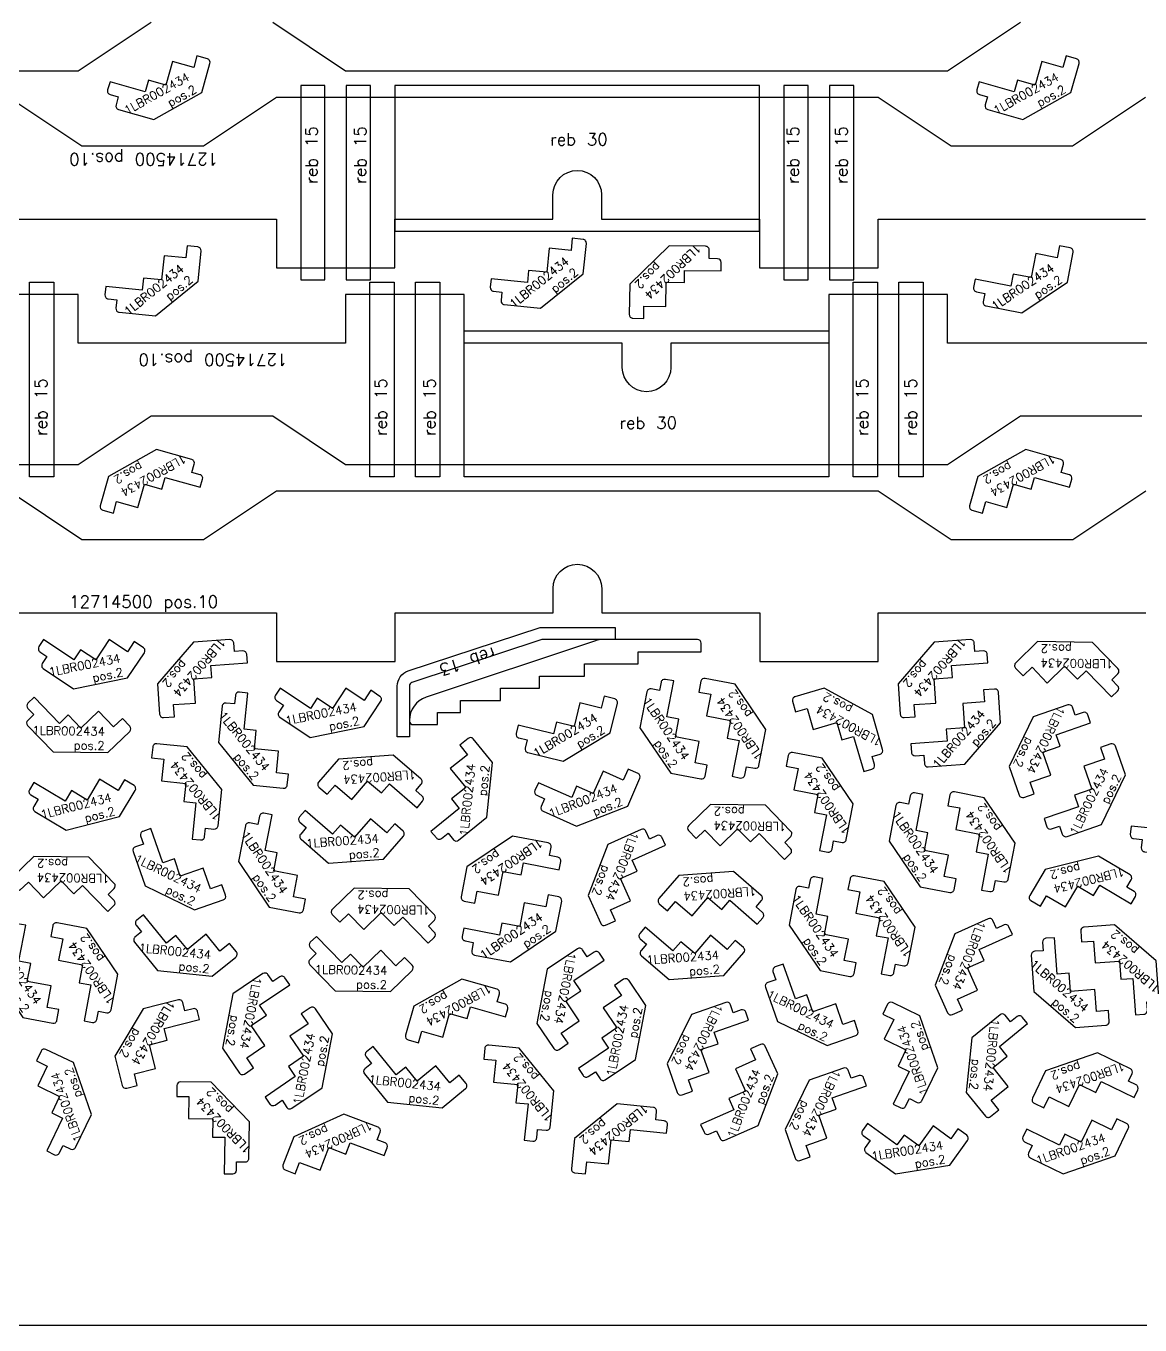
# Model space of a CAD drawing. Header units: millimetres. Extents: x 0 to 2400, y -105 to 2000.
# Drawn here: x 922 to 1838, y 0 to 1069 of the extents above; entities that cross this region are included whole.
import ezdxf

# ---------------------------------------------------------------- set-up
doc = ezdxf.new("R2010")
doc.units = ezdxf.units.MM
for name, color, linetype in [('12714500', 7, 'Continuous'), ('13290413', 7, 'Continuous'), ('1LBR002434', 7, 'Continuous'), ('Rebaixo', 6, 'Continuous'), ('sheet', 24, 'Continuous'), ('Texto', 7, 'Continuous')]:
    doc.layers.add(name, color=color, linetype=linetype)
doc.styles.get("Standard").update_dxf_attribs({"font": 'txt.shx'})

msp = doc.modelspace()

# ---------------------------------------------------------------- linework, layer by layer
at = {"layer": '12714500', "color": 7}
for points in [[(470, 1032), (965, 1032), (1025, 1072)], [(1125, 1072), (1185, 1032), (1680, 1032), (1740, 1072)], [(1843.1, 686), (1783.1, 646), (1683.1, 646), (1623.1, 686), (1128.1, 686), (1068.1, 646), (968.1, 646), (908.1, 686)]]:
    msp.add_lwpolyline(points, dxfattribs=at)
at = {"layer": '12714500', "color": 3}
for points in [[(1843, 1010), (1783, 970), (1683, 970), (1623, 1010), (1128, 1010), (1068, 970), (968, 970), (908, 1010)], [(470, 708), (965, 708), (1025, 748), (1125, 748), (1185, 708), (1680, 708), (1740, 748), (1840, 748)]]:
    msp.add_lwpolyline(points, dxfattribs=at)
for points in [[(908, 910), (1128, 910), (1128, 870), (1225.5, 870), (1225.5, 910), (1355.5, 910), (1355.5, 930, -0.999998), (1395.5, 930), (1395.5, 910), (1525.5, 910), (1525.5, 870), (1623, 870), (1623, 910), (1843, 910)], [(1900, 808), (1680, 808), (1680, 848), (1582.5, 848), (1582.5, 808), (1452.5, 808), (1452.5, 788, -0.999998), (1412.5, 788), (1412.5, 808), (1282.5, 808), (1282.5, 848), (1185, 848), (1185, 808), (965, 808), (965, 848), (867.5, 848)]]:
    msp.add_lwpolyline(points, format="xyb", dxfattribs=at)
at = {"layer": '12714500', "color": 7}
msp.add_lwpolyline([(908.1, 586), (1128.1, 586), (1128.1, 546), (1225.6, 546), (1225.6, 586), (1355.6, 586), (1355.6, 606, -0.999998), (1395.6, 606), (1395.6, 586), (1525.6, 586), (1525.6, 546), (1623.1, 546), (1623.1, 586), (1843.1, 586)], format="xyb", dxfattribs=at)
at = {"layer": '13290413', "color": 1}
msp.add_lwpolyline([(1237.5, 497, 0.414214), (1240.5, 494), (1260.5, 494), (1260.5, 504), (1279.5, 504), (1279.5, 514), (1312.5, 514), (1312.5, 524), (1344.5, 524), (1344.5, 534), (1381.5, 534), (1381.5, 544), (1425.5, 544), (1425.5, 554), (1477.5, 554), (1477.5, 561, 0.414214), (1474.5, 564), (1346.5, 564), (1239.5, 528.7, 0.323584), (1237.5, 525.8)], format="xyb", close=True, dxfattribs=at)
at = {"layer": '1LBR002434', "color": 5}
for points in [[(1060, 1034.7), (1042.6, 1039.6), (1037.2, 1020.3), (1022.7, 1024.4), (1020, 1014.8), (991.2, 1023), (989.2, 1016.3, 0.414214), (991.3, 1012.5), (998, 1010.6), (996.1, 1003.9, 0.414214), (998.2, 1000.2), (1027.1, 992), (1066.6, 1014.1), (1073.4, 1038.1, 0.414214), (1071.3, 1041.8), (1062.7, 1044.3)], [(1775, 1034.7), (1757.6, 1039.6), (1752.2, 1020.3), (1737.7, 1024.4), (1735, 1014.8), (1706.2, 1023), (1704.2, 1016.3, 0.414214), (1706.3, 1012.5), (1713, 1010.6), (1711.1, 1003.9, 0.414214), (1713.2, 1000.2), (1742.1, 992), (1781.6, 1014.1), (1788.4, 1038.1, 0.414214), (1786.3, 1041.8), (1777.7, 1044.3)], [(1053.5, 878), (1035.6, 879.9), (1033.5, 860), (1018.6, 861.5), (1017.6, 851.6), (987.7, 854.6), (987, 847.7, 0.414214), (989.7, 844.4), (996.7, 843.7), (996, 836.7, 0.414214), (998.6, 833.4), (1028.5, 830.3), (1063.6, 858.9), (1066.1, 883.8, 0.414214), (1063.4, 887.1), (1054.5, 888)], [(1370.4, 884.3), (1352.5, 886.1), (1350.4, 866.2), (1335.5, 867.7), (1334.5, 857.8), (1304.6, 860.8), (1303.9, 853.9, 0.414214), (1306.6, 850.6), (1313.6, 849.9), (1312.9, 842.9, 0.414214), (1315.5, 839.6), (1345.4, 836.6), (1380.5, 865.1), (1383, 890, 0.414214), (1380.3, 893.3), (1371.4, 894.2)], [(1430.4, 838.3), (1448.4, 838), (1448.7, 858), (1463.7, 857.8), (1463.8, 867.8), (1493.8, 867.4), (1493.9, 874.4, 0.414214), (1491, 877.4), (1484, 877.5), (1484.1, 884.5, 0.414214), (1481.1, 887.6), (1451.1, 888), (1418.7, 856.5), (1418.3, 831.5, 0.414214), (1421.3, 828.4), (1430.3, 828.3)], [(1770.4, 878.2), (1752.7, 881.6), (1748.9, 861.9), (1734.2, 864.7), (1732.3, 854.9), (1702.8, 860.6), (1701.5, 853.7, 0.414214), (1703.9, 850.2), (1710.8, 848.9), (1709.5, 842, 0.414214), (1711.9, 838.5), (1741.3, 832.8), (1778.8, 858.2), (1783.5, 882.8, 0.414214), (1781.1, 886.3), (1772.2, 888)], [(996.6, 677.6), (1014, 672.7), (1019.4, 692), (1033.8, 687.9), (1036.6, 697.5), (1065.4, 689.3), (1067.3, 696, 0.414214), (1065.3, 699.7), (1058.5, 701.6), (1060.5, 708.4, 0.414214), (1058.4, 712.1), (1029.5, 720.3), (990, 698.2), (983.2, 674.2, 0.414214), (985.2, 670.5), (993.9, 668)], [(1711.6, 677.6), (1729, 672.7), (1734.4, 692), (1748.8, 687.9), (1751.6, 697.5), (1780.4, 689.3), (1782.3, 696, 0.414214), (1780.3, 699.7), (1773.5, 701.6), (1775.5, 708.4, 0.414214), (1773.4, 712.1), (1744.5, 720.3), (1705, 698.2), (1698.2, 674.2, 0.414214), (1700.2, 670.5), (1708.9, 668)], [(1005.6, 554), (990.6, 564), (979.5, 547.4), (967, 555.7), (961.5, 547.4), (936.5, 564), (932.7, 558.2, 0.414214), (933.5, 554), (939.3, 550.1), (935.4, 544.3, 0.414214), (936.3, 540.1), (961.2, 523.5), (1005.6, 532.4), (1019.5, 553.2, 0.414214), (1018.6, 557.3), (1011.1, 562.3)], [(1043.5, 510.5), (1061.5, 511.8), (1060, 531.7), (1075, 532.8), (1074.2, 542.8), (1104.2, 545), (1103.6, 551.9, 0.414214), (1100.4, 554.7), (1093.5, 554.2), (1092.9, 561.2, 0.414214), (1089.7, 564), (1059.8, 561.8), (1030.2, 527.5), (1032, 502.6, 0.414214), (1035.2, 499.8), (1044.2, 500.5)], [(1652.7, 510.5), (1670.6, 511.8), (1669.2, 531.7), (1684.1, 532.8), (1683.4, 542.8), (1713.3, 545), (1712.8, 551.9, 0.414214), (1709.6, 554.7), (1702.6, 554.2), (1702.1, 561.2, 0.414214), (1698.9, 564), (1669, 561.8), (1639.4, 527.5), (1641.2, 502.6, 0.414214), (1644.4, 499.8), (1653.4, 500.5)], [(1749.6, 541.2), (1762.1, 528.2), (1776.4, 542.2), (1786.9, 531.4), (1794.1, 538.4), (1815, 516.9), (1820, 521.7, 0.414214), (1820, 526), (1815.2, 531), (1820.2, 535.9, 0.414214), (1820.3, 540.1), (1799.4, 561.6), (1754.1, 562.3), (1736.2, 544.9, 0.414214), (1736.1, 540.6), (1742.4, 534.2)], [(1200.2, 514), (1185.2, 524), (1174.1, 507.4), (1161.6, 515.7), (1156.1, 507.4), (1131.1, 524), (1127.2, 518.2, 0.414214), (1128, 514), (1133.9, 510.1), (1130, 504.3, 0.414214), (1130.8, 500.1), (1155.8, 483.5), (1200.2, 492.4), (1214, 513.2, 0.414214), (1213.2, 517.3), (1205.7, 522.3)], [(1472.5, 462.5), (1475.9, 480.1), (1456.2, 483.9), (1459, 498.6), (1449.2, 500.5), (1454.9, 530), (1448, 531.3, 0.414214), (1444.5, 528.9), (1443.1, 522), (1436.3, 523.4, 0.414214), (1432.8, 521), (1427.1, 491.5), (1452.5, 454.1), (1477.1, 449.4, 0.414214), (1480.6, 451.7), (1482.3, 460.6)], [(1485.3, 519), (1481.9, 501.3), (1501.6, 497.5), (1498.8, 482.8), (1508.6, 480.9), (1502.9, 451.5), (1509.8, 450.1, 0.414214), (1513.3, 452.5), (1514.6, 459.4), (1521.5, 458.1, 0.414214), (1525, 460.5), (1530.7, 489.9), (1505.3, 527.4), (1480.7, 532.1, 0.414214), (1477.2, 529.7), (1475.5, 520.8)], [(1564.7, 507.4), (1569.7, 490.1), (1588.9, 495.8), (1593.1, 481.4), (1602.7, 484.2), (1611.2, 455.4), (1617.9, 457.3, 0.414214), (1619.9, 461.1), (1618, 467.8), (1624.7, 469.8, 0.414214), (1626.7, 473.5), (1618.3, 502.3), (1578.6, 524), (1554.6, 517, 0.414214), (1552.6, 513.3), (1555.1, 504.6)], [(994.1, 492.2), (981.6, 505.1), (967.2, 491.2), (956.8, 502), (949.6, 495), (928.7, 516.5), (923.7, 511.6, 0.414214), (923.6, 507.4), (928.5, 502.4), (923.5, 497.5, 0.414214), (923.4, 493.3), (944.3, 471.7), (989.5, 471.1), (1007.5, 488.5, 0.414214), (1007.5, 492.7), (1001.3, 499.2)], [(1128, 454.3), (1129.8, 472.2), (1109.9, 474.2), (1111.4, 489.2), (1101.5, 490.2), (1104.5, 520), (1097.6, 520.7, 0.414214), (1094.3, 518.1), (1093.6, 511.1), (1086.6, 511.8, 0.414214), (1083.3, 509.1), (1080.3, 479.3), (1108.8, 444.2), (1133.7, 441.7, 0.414214), (1137, 444.3), (1137.9, 453.3)], [(1395.2, 507.7), (1377.7, 512), (1373, 492.6), (1358.4, 496.1), (1356, 486.4), (1326.9, 493.5), (1325.2, 486.7, 0.414214), (1327.4, 483.1), (1334.2, 481.5), (1332.6, 474.7, 0.414214), (1334.8, 471), (1363.9, 463.9), (1402.6, 487.4), (1408.5, 511.7, 0.414214), (1406.3, 515.3), (1397.6, 517.4)], [(1710.6, 512.7), (1692.6, 511.4), (1694.1, 491.4), (1679.1, 490.3), (1679.8, 480.4), (1649.9, 478.2), (1650.4, 471.2, 0.414214), (1653.6, 468.4), (1660.6, 468.9), (1661.1, 462, 0.414214), (1664.3, 459.2), (1694.3, 461.4), (1723.8, 495.6), (1722, 520.5, 0.414214), (1718.8, 523.3), (1709.8, 522.6)], [(1748.1, 446.6), (1765.1, 452.5), (1758.6, 471.4), (1772.7, 476.3), (1769.5, 485.7), (1797.8, 495.6), (1795.5, 502.2, 0.414214), (1791.7, 504), (1785.1, 501.8), (1782.8, 508.4, 0.414214), (1779, 510.2), (1750.6, 500.4), (1730.9, 459.6), (1739.1, 436, 0.414214), (1742.9, 434.2), (1751.4, 437.1)], [(1285.1, 469.2), (1271.1, 457.9), (1283.8, 442.4), (1272.1, 432.9), (1278.5, 425.1), (1255.2, 406.2), (1259.6, 400.8, 0.414214), (1263.8, 400.3), (1269.3, 404.8), (1273.7, 399.3, 0.414214), (1277.9, 398.9), (1301.2, 417.8), (1305.8, 462.9), (1290, 482.3, 0.414214), (1285.8, 482.7), (1278.8, 477)], [(1035.3, 465.6), (1033.5, 447.7), (1053.4, 445.6), (1051.9, 430.7), (1061.8, 429.7), (1058.8, 399.9), (1065.7, 399.1, 0.414214), (1069, 401.8), (1069.7, 408.8), (1076.7, 408.1, 0.414214), (1080, 410.8), (1083.1, 440.6), (1054.5, 475.7), (1029.6, 478.2, 0.414214), (1026.3, 475.6), (1025.4, 466.6)], [(1557.1, 457.9), (1553.7, 440.3), (1573.4, 436.5), (1570.6, 421.8), (1580.4, 419.9), (1574.7, 390.4), (1581.6, 389.1, 0.414214), (1585.1, 391.5), (1586.4, 398.4), (1593.3, 397, 0.414214), (1596.8, 399.4), (1602.5, 428.9), (1577.1, 466.3), (1552.5, 471, 0.414214), (1549, 468.7), (1547.3, 459.8)], [(1809.2, 465.7), (1792.2, 459.8), (1798.7, 440.9), (1784.6, 435.9), (1787.9, 426.5), (1759.5, 416.7), (1761.8, 410, 0.414214), (1765.6, 408.2), (1772.2, 410.5), (1774.5, 403.9, 0.414214), (1778.4, 402), (1806.7, 411.9), (1826.4, 452.6), (1818.2, 476.2, 0.414214), (1814.4, 478.1), (1805.9, 475.1)], [(1176.4, 444.3), (1190, 432.5), (1203.1, 447.6), (1214.4, 437.8), (1221, 445.4), (1243.7, 425.7), (1248.2, 431, 0.414214), (1247.9, 435.3), (1242.6, 439.9), (1247.2, 445.1, 0.414214), (1246.9, 449.4), (1224.2, 469), (1179.1, 465.7), (1162.7, 446.8, 0.414214), (1163, 442.6), (1169.8, 436.7)], [(998, 439.9), (982.6, 449.2), (972.3, 432), (959.4, 439.7), (954.3, 431.1), (928.5, 446.5), (924.9, 440.5, 0.414214), (926, 436.3), (932, 432.8), (928.4, 426.7, 0.414214), (929.4, 422.6), (955.2, 407.3), (999.1, 418.3), (1011.9, 439.8, 0.414214), (1010.9, 443.9), (1003.1, 448.5)], [(1413.3, 448.3), (1396.8, 455.6), (1388.7, 437.3), (1375, 443.3), (1371, 434.1), (1343.5, 446.2), (1340.7, 439.8, 0.414214), (1342.2, 435.9), (1348.6, 433), (1345.8, 426.6, 0.414214), (1347.4, 422.7), (1374.8, 410.6), (1417, 427), (1427.1, 449.9, 0.414214), (1425.5, 453.8), (1417.3, 457.5)], [(1690.3, 425.5), (1686.9, 407.8), (1706.5, 404), (1703.7, 389.3), (1713.5, 387.4), (1707.9, 357.9), (1714.8, 356.6, 0.414214), (1718.3, 359), (1719.6, 365.9), (1726.5, 364.6, 0.414214), (1730, 367), (1735.6, 396.4), (1710.2, 433.9), (1685.7, 438.6, 0.414214), (1682.1, 436.2), (1680.4, 427.3)], [(1896.9, 434), (1879, 435.9), (1876.9, 416), (1862, 417.5), (1861, 407.5), (1831.2, 410.6), (1830.4, 403.6, 0.414214), (1833.1, 400.3), (1840.1, 399.6), (1839.4, 392.7, 0.414214), (1842.1, 389.4), (1871.9, 386.3), (1907, 414.9), (1909.5, 439.8, 0.414214), (1906.8, 443.1), (1897.9, 444)], [(1480.5, 407.3), (1493.1, 394.4), (1507.4, 408.3), (1517.9, 397.5), (1525.1, 404.5), (1546, 383), (1551, 387.9, 0.414214), (1551, 392.1), (1546.2, 397.1), (1551.2, 402, 0.414214), (1551.3, 406.2), (1530.4, 427.8), (1485.1, 428.4), (1467.2, 411, 0.414214), (1467.1, 406.8), (1473.4, 400.3)], [(1677.4, 369), (1680.8, 386.6), (1661.2, 390.4), (1664, 405.1), (1654.2, 407), (1659.8, 436.5), (1652.9, 437.8, 0.414214), (1649.4, 435.4), (1648.1, 428.5), (1641.2, 429.9, 0.414214), (1637.7, 427.5), (1632.1, 398), (1657.5, 360.6), (1682, 355.9, 0.414214), (1685.5, 358.2), (1687.2, 367.1)], [(1142.2, 352.3), (1145.5, 370), (1125.9, 373.7), (1128.7, 388.5), (1118.9, 390.4), (1124.5, 419.8), (1117.7, 421.1, 0.414214), (1114.2, 418.8), (1112.8, 411.9), (1106, 413.2, 0.414214), (1102.5, 410.8), (1096.8, 381.4), (1122.2, 343.9), (1146.8, 339.2, 0.414214), (1150.3, 341.6), (1152, 350.4)], [(1218.9, 404.9), (1205.3, 416.6), (1192.2, 401.5), (1180.8, 411.3), (1174.3, 403.8), (1151.6, 423.4), (1147, 418.1, 0.414214), (1147.3, 413.8), (1152.6, 409.3), (1148, 404, 0.414214), (1148.3, 399.7), (1171, 380.1), (1216.2, 383.4), (1232.5, 402.3, 0.414214), (1232.2, 406.5), (1225.4, 412.4)], [(1073.8, 358.9), (1067.9, 375.9), (1049, 369.3), (1044.1, 383.5), (1034.6, 380.2), (1024.8, 408.5), (1018.2, 406.2, 0.414214), (1016.3, 402.4), (1018.6, 395.8), (1012, 393.5, 0.414214), (1010.2, 389.7), (1020, 361.3), (1060.7, 341.6), (1084.3, 349.8, 0.414214), (1086.2, 353.6), (1083.2, 362.1)], [(1402.9, 341.7), (1419.3, 349.1), (1411.1, 367.4), (1424.8, 373.5), (1420.7, 382.6), (1448.1, 394.9), (1445.2, 401.3, 0.414214), (1441.3, 402.8), (1434.9, 399.9), (1432, 406.3, 0.414214), (1428, 407.8), (1400.7, 395.5), (1384.6, 353.3), (1394.8, 330.4, 0.414214), (1398.8, 328.9), (1407, 332.6)], [(1293.1, 357), (1310.8, 353.6), (1314.6, 373.2), (1329.3, 370.4), (1331.2, 380.2), (1360.6, 374.6), (1362, 381.4, 0.414214), (1359.6, 385), (1352.7, 386.3), (1354, 393.2, 0.414214), (1351.6, 396.7), (1322.2, 402.3), (1284.7, 376.9), (1280, 352.3, 0.414214), (1282.4, 348.8), (1291.2, 347.1)], [(924, 364.5), (936.5, 351.6), (950.9, 365.5), (961.3, 354.7), (968.5, 361.7), (989.4, 340.2), (994.4, 345.1, 0.414214), (994.5, 349.3), (989.6, 354.3), (994.6, 359.2, 0.414214), (994.7, 363.4), (973.8, 385), (928.5, 385.6), (910.6, 368.2, 0.414214), (910.5, 364), (916.8, 357.5)], [(1761.6, 353.2), (1777.1, 344), (1787.3, 361.1), (1800.2, 353.4), (1805.3, 362), (1831.1, 346.7), (1834.7, 352.7, 0.414214), (1833.6, 356.8), (1827.6, 360.4), (1831.2, 366.4, 0.414214), (1830.2, 370.5), (1804.4, 385.9), (1760.5, 374.8), (1747.7, 353.3, 0.414214), (1748.7, 349.2), (1756.5, 344.6)], [(1456.3, 348.4), (1469.9, 336.6), (1483, 351.7), (1494.4, 341.9), (1500.9, 349.5), (1523.6, 329.8), (1528.2, 335.1, 0.414214), (1527.9, 339.4), (1522.6, 344), (1527.1, 349.2, 0.414214), (1526.8, 353.5), (1504.1, 373.1), (1459, 369.8), (1442.7, 350.9, 0.414214), (1443, 346.7), (1449.8, 340.8)], [(1595.1, 300), (1598.5, 317.6), (1578.9, 321.4), (1581.7, 336.1), (1571.9, 338), (1577.5, 367.5), (1570.7, 368.8, 0.414214), (1567.1, 366.4), (1565.8, 359.5), (1559, 360.9, 0.414214), (1555.4, 358.5), (1549.8, 329), (1575.2, 291.6), (1599.8, 286.9, 0.414214), (1603.3, 289.2), (1605, 298.1)], [(1608, 356.5), (1604.6, 338.8), (1624.3, 335.1), (1621.4, 320.3), (1631.3, 318.5), (1625.6, 289), (1632.5, 287.7, 0.414214), (1636, 290.1), (1637.3, 296.9), (1644.2, 295.6, 0.414214), (1647.7, 298), (1653.4, 327.5), (1627.9, 364.9), (1603.4, 369.6, 0.414214), (1599.9, 367.2), (1598.2, 358.4)], [(1187.4, 338.4), (1200, 325.5), (1214.3, 339.5), (1224.8, 328.7), (1231.9, 335.7), (1252.8, 314.1), (1257.9, 319, 0.414214), (1257.9, 323.3), (1253.1, 328.3), (1258.1, 333.2, 0.414214), (1258.1, 337.4), (1237.2, 358.9), (1192, 359.6), (1174.1, 342.2, 0.414214), (1174, 337.9), (1180.3, 331.5)], [(1349.6, 344.1), (1331.9, 347.5), (1328.2, 327.8), (1313.4, 330.7), (1311.6, 320.8), (1282.1, 326.5), (1280.8, 319.6, 0.414214), (1283.2, 316.1), (1290, 314.8), (1288.7, 307.9, 0.414214), (1291.1, 304.4), (1320.6, 298.8), (1358, 324.2), (1362.7, 348.7, 0.414214), (1360.3, 352.2), (1351.5, 353.9)], [(1081.6, 307.7), (1070.3, 321.6), (1054.8, 309), (1045.3, 320.6), (1037.5, 314.3), (1018.6, 337.6), (1013.2, 333.2, 0.414214), (1012.7, 328.9), (1017.1, 323.5), (1011.7, 319.1, 0.414214), (1011.3, 314.9), (1030.2, 291.6), (1075.2, 287), (1094.6, 302.8, 0.414214), (1095.1, 307), (1089.4, 314)], [(1688.3, 268.2), (1704.7, 275.6), (1696.5, 293.8), (1710.2, 299.9), (1706.1, 309.1), (1733.5, 321.4), (1730.6, 327.7, 0.414214), (1726.7, 329.2), (1720.3, 326.4), (1717.4, 332.8, 0.414214), (1713.4, 334.3), (1686.1, 322), (1670, 279.7), (1680.2, 256.9, 0.414214), (1684.2, 255.4), (1692.4, 259.1)], [(939.4, 261.4), (942.8, 279.1), (923.1, 282.8), (926, 297.6), (916.1, 299.4), (921.8, 328.9), (914.9, 330.2, 0.414214), (911.4, 327.8), (910.1, 321), (903.2, 322.3, 0.414214), (899.7, 319.9), (894.1, 290.4), (919.5, 253), (944, 248.3, 0.414214), (947.5, 250.7), (949.2, 259.5)], [(952.3, 317.9), (948.9, 300.2), (968.5, 296.4), (965.7, 281.7), (975.5, 279.8), (969.9, 250.4), (976.8, 249, 0.414214), (980.3, 251.4), (981.6, 258.3), (988.5, 257, 0.414214), (992, 259.4), (997.6, 288.8), (972.2, 326.3), (947.6, 331, 0.414214), (944.1, 328.6), (942.4, 319.8)], [(1498.8, 309), (1485.2, 320.7), (1472.1, 305.6), (1460.8, 315.4), (1454.2, 307.9), (1431.5, 327.5), (1427, 322.2, 0.414214), (1427.3, 317.9), (1432.6, 313.4), (1428, 308.1, 0.414214), (1428.3, 303.8), (1451, 284.2), (1496.1, 287.5), (1512.5, 306.4, 0.414214), (1512.2, 310.6), (1505.3, 316.5)], [(1800.3, 315.9), (1801.6, 298), (1821.5, 299.4), (1822.6, 284.5), (1832.6, 285.2), (1834.8, 255.3), (1841.7, 255.8, 0.414214), (1844.5, 259), (1844, 266), (1851, 266.5, 0.414214), (1853.8, 269.7), (1851.6, 299.6), (1817.4, 329.2), (1792.4, 327.4, 0.414214), (1789.7, 324.2), (1790.3, 315.2)], [(1226.3, 295.5), (1213.8, 308.4), (1199.5, 294.5), (1189, 305.2), (1181.8, 298.3), (1160.9, 319.8), (1155.9, 314.9, 0.414214), (1155.8, 310.7), (1160.7, 305.6), (1155.7, 300.8, 0.414214), (1155.6, 296.5), (1176.5, 275), (1221.8, 274.3), (1239.7, 291.8, 0.414214), (1239.8, 296), (1233.5, 302.5)], [(1362.3, 240.1), (1377.2, 250.2), (1366, 266.7), (1378.4, 275.1), (1372.8, 283.4), (1397.6, 300.3), (1393.7, 306.1, 0.414214), (1389.5, 306.9), (1383.7, 302.9), (1379.8, 308.7, 0.414214), (1375.6, 309.5), (1350.8, 292.7), (1342.3, 248.2), (1356.3, 227.5, 0.414214), (1360.5, 226.7), (1367.9, 231.8)], [(1802.5, 258), (1801.2, 276), (1781.2, 274.5), (1780.1, 289.5), (1770.2, 288.8), (1768, 318.7), (1761, 318.2, 0.414214), (1758.2, 315), (1758.7, 308), (1751.8, 307.5, 0.414214), (1749, 304.3), (1751.2, 274.3), (1785.4, 244.8), (1810.3, 246.6, 0.414214), (1813.1, 249.8), (1812.5, 258.8)], [(1103.7, 219.8), (1118.6, 229.9), (1107.3, 246.4), (1119.8, 254.9), (1114.1, 263.1), (1139, 280), (1135, 285.8, 0.414214), (1130.9, 286.6), (1125.1, 282.6), (1121.1, 288.4, 0.414214), (1117, 289.2), (1092.1, 272.4), (1083.6, 227.9), (1097.7, 207.3, 0.414214), (1101.8, 206.5), (1109.3, 211.5)], [(1594, 247.2), (1588.1, 264.2), (1569.2, 257.7), (1564.3, 271.8), (1554.9, 268.5), (1545, 296.9), (1538.4, 294.6, 0.414214), (1536.5, 290.8), (1538.8, 284.1), (1532.2, 281.9, 0.414214), (1530.4, 278), (1540.2, 249.7), (1581, 230), (1604.6, 238.2, 0.414214), (1606.4, 242), (1603.5, 250.5)], [(1247.7, 241.8), (1265, 236.9), (1270.5, 256.2), (1284.9, 252.1), (1287.7, 261.7), (1316.5, 253.5), (1318.4, 260.2, 0.414214), (1316.4, 263.9), (1309.6, 265.8), (1311.5, 272.6, 0.414214), (1309.5, 276.3), (1280.6, 284.5), (1241.1, 262.4), (1234.3, 238.4, 0.414214), (1236.3, 234.7), (1245, 232.2)], [(1411.8, 271.2), (1396.9, 261.1), (1408.1, 244.5), (1395.7, 236.1), (1401.3, 227.8), (1376.5, 211), (1380.4, 205.2, 0.414214), (1384.6, 204.4), (1390.4, 208.3), (1394.3, 202.5, 0.414214), (1398.5, 201.8), (1423.3, 218.6), (1431.8, 263), (1417.8, 283.7, 0.414214), (1413.6, 284.5), (1406.1, 279.5)], [(1011.2, 206.8), (1028.6, 211.2), (1023.7, 230.6), (1038.3, 234.3), (1035.8, 244), (1064.9, 251.3), (1063.2, 258.1, 0.414214), (1059.5, 260.3), (1052.8, 258.6), (1051, 265.4, 0.414214), (1047.4, 267.5), (1018.3, 260.2), (995.1, 221.3), (1001.2, 197.1, 0.414214), (1004.9, 194.9), (1013.6, 197.1)], [(1154.1, 247.8), (1139.2, 237.7), (1150.4, 221.1), (1138, 212.7), (1143.6, 204.4), (1118.8, 187.6), (1122.7, 181.8, 0.414214), (1126.9, 181), (1132.7, 184.9), (1136.6, 179.1, 0.414214), (1140.8, 178.3), (1165.6, 195.2), (1174.1, 239.6), (1160.1, 260.3, 0.414214), (1155.9, 261.1), (1148.4, 256)], [(1466.9, 201.8), (1483.9, 207.7), (1477.3, 226.6), (1491.5, 231.5), (1488.2, 241), (1516.5, 250.8), (1514.2, 257.4, 0.414214), (1510.4, 259.3), (1503.8, 257), (1501.5, 263.6, 0.414214), (1497.7, 265.5), (1469.4, 255.6), (1449.6, 214.9), (1457.8, 191.3, 0.414214), (1461.7, 189.4), (1470.2, 192.4)], [(1635.8, 251.4), (1627.9, 235.2), (1645.9, 226.5), (1639.4, 213), (1648.4, 208.6), (1635.3, 181.6), (1641.6, 178.6, 0.414214), (1645.6, 180), (1648.7, 186.3), (1655, 183.2, 0.414214), (1659, 184.6), (1672.1, 211.6), (1657.2, 254.4), (1634.7, 265.3, 0.414214), (1630.7, 263.9), (1626.8, 255.8)], [(1716.1, 185), (1730.1, 196.3), (1717.5, 211.8), (1729.1, 221.3), (1722.8, 229.1), (1746, 248), (1741.6, 253.4, 0.414214), (1737.4, 253.9), (1732, 249.4), (1727.5, 254.9, 0.414214), (1723.3, 255.3), (1700.1, 236.3), (1695.5, 191.3), (1711.2, 171.9, 0.414214), (1715.5, 171.5), (1722.4, 177.2)], [(939.6, 213), (931.7, 196.8), (949.7, 188.1), (943.2, 174.6), (952.2, 170.2), (939.1, 143.2), (945.4, 140.1, 0.414214), (949.4, 141.5), (952.5, 147.8), (958.8, 144.8, 0.414214), (962.8, 146.2), (975.9, 173.2), (961, 215.9), (938.5, 226.8, 0.414214), (934.5, 225.4), (930.6, 217.3)], [(1270.7, 199.4), (1259.3, 213.3), (1243.8, 200.7), (1234.4, 212.3), (1226.6, 206), (1207.7, 229.3), (1202.2, 224.9, 0.414214), (1201.8, 220.6), (1206.2, 215.2), (1200.8, 210.8, 0.414214), (1200.4, 206.6), (1219.3, 183.3), (1264.3, 178.7), (1283.7, 194.5, 0.414214), (1284.1, 198.7), (1278.5, 205.7)], [(1308.5, 217.8), (1306.7, 199.8), (1326.6, 197.8), (1325, 182.9), (1335, 181.9), (1331.9, 152), (1338.9, 151.3, 0.414214), (1342.2, 154), (1342.9, 161), (1349.9, 160.2, 0.414214), (1353.2, 162.9), (1356.2, 192.8), (1327.6, 227.9), (1302.8, 230.4, 0.414214), (1299.5, 227.7), (1298.6, 218.8)], [(1522.1, 218.1), (1505.7, 210.8), (1513.9, 192.5), (1500.2, 186.4), (1504.3, 177.2), (1476.9, 165), (1479.8, 158.6, 0.414214), (1483.7, 157.1), (1490.1, 159.9), (1493, 153.5, 0.414214), (1496.9, 152), (1524.3, 164.3), (1540.4, 206.6), (1530.2, 229.4, 0.414214), (1526.2, 230.9), (1518, 227.2)], [(1763.7, 187.7), (1779.9, 179.9), (1788.6, 197.9), (1802.1, 191.3), (1806.5, 200.3), (1833.5, 187.3), (1836.5, 193.6, 0.414214), (1835.2, 197.6), (1828.9, 200.6), (1831.9, 206.9, 0.414214), (1830.5, 210.9), (1803.5, 224), (1760.8, 209.1), (1749.9, 186.6, 0.414214), (1751.3, 182.6), (1759.4, 178.7)], [(1563.8, 147.8), (1580.8, 153.7), (1574.2, 172.6), (1588.4, 177.5), (1585.1, 186.9), (1613.4, 196.8), (1611.1, 203.4, 0.414214), (1607.3, 205.3), (1600.7, 203), (1598.4, 209.6, 0.414214), (1594.6, 211.4), (1566.3, 201.6), (1546.5, 160.8), (1554.7, 137.2, 0.414214), (1558.6, 135.4), (1567.1, 138.3)], [(1056.1, 187.9), (1055.8, 169.9), (1075.8, 169.6), (1075.6, 154.6), (1085.6, 154.5), (1085.2, 124.5), (1092.2, 124.4, 0.414214), (1095.2, 127.3), (1095.3, 134.3), (1102.3, 134.2, 0.414214), (1105.4, 137.2), (1105.8, 167.2), (1074.3, 199.7), (1049.3, 200, 0.414214), (1046.2, 197.1), (1046.1, 188.1)], [(1383.3, 134.3), (1401.2, 132.5), (1403.3, 152.4), (1418.2, 150.9), (1419.2, 160.8), (1449, 157.8), (1449.7, 164.7, 0.414214), (1447.1, 168), (1440.1, 168.7), (1440.8, 175.7, 0.414214), (1438.1, 179), (1408.3, 182), (1373.2, 153.5), (1370.7, 128.6, 0.414214), (1373.3, 125.3), (1382.3, 124.4)], [(1147.1, 133.7), (1164, 127.3), (1171.1, 146), (1185.1, 140.7), (1188.7, 150), (1216.7, 139.4), (1219.2, 145.9, 0.414214), (1217.5, 149.8), (1210.9, 152.3), (1213.4, 158.8, 0.414214), (1211.7, 162.7), (1183.6, 173.4), (1142.3, 154.8), (1133.4, 131.5, 0.414214), (1135.2, 127.6), (1143.6, 124.4)], [(1682.8, 153.2), (1668.2, 163.8), (1656.5, 147.5), (1644.3, 156.3), (1638.5, 148.2), (1614.2, 165.8), (1610.1, 160.1, 0.414214), (1610.8, 155.9), (1616.4, 151.8), (1612.3, 146.1, 0.414214), (1613, 142), (1637.3, 124.4), (1682, 131.6), (1696.6, 151.9, 0.414213), (1696, 156.1), (1688.7, 161.3)], [(1815, 160.7), (1798.8, 168.5), (1790, 150.5), (1776.5, 157.1), (1772.2, 148.1), (1745.2, 161.1), (1742.1, 154.8, 0.414214), (1743.5, 150.8), (1749.8, 147.8), (1746.8, 141.5, 0.414214), (1748.2, 137.5), (1775.2, 124.4), (1817.9, 139.2), (1828.8, 161.7, 0.414214), (1827.4, 165.8), (1819.3, 169.7)]]:
    msp.add_lwpolyline(points, format="xyb", close=True, dxfattribs=at)
at = {"layer": 'Rebaixo', "color": 3}
for points in [[(1148, 860), (1168, 860), (1168, 1020), (1148, 1020)], [(1185.5, 860), (1205.5, 860), (1205.5, 1020), (1185.5, 1020)], [(1225.5, 900), (1525.5, 900), (1525.5, 1020), (1225.5, 1020)], [(1565.5, 1020), (1545.5, 1020), (1545.5, 860), (1565.5, 860)], [(1583, 860), (1603, 860), (1603, 1020), (1583, 1020)], [(945, 698), (925, 698), (925, 858), (945, 858)], [(1205, 858), (1225, 858), (1225, 698), (1205, 698)], [(1242.5, 858), (1262.5, 858), (1262.5, 698), (1242.5, 698)], [(1622.5, 698), (1602.5, 698), (1602.5, 858), (1622.5, 858)], [(1640, 858), (1660, 858), (1660, 698), (1640, 698)], [(1282.5, 818), (1582.5, 818), (1582.5, 698), (1282.5, 698)]]:
    msp.add_lwpolyline(points, close=True, dxfattribs=at)
at = {"layer": 'Rebaixo', "color": 1}
msp.add_lwpolyline([(1396.7, 564, 0.080612), (1390.4, 563), (1251.1, 516.6, 0.322823), (1237.5, 497.6), (1237.5, 484), (1227.5, 484), (1227.5, 525.8, -0.323583), (1236.4, 538.2), (1344.9, 574), (1406.7, 574), (1406.7, 564)], format="xyb", close=True, dxfattribs=at)
at = {"layer": 'sheet', "color": 7}
msp.add_lwpolyline([(0, 0), (2400, 0), (2400, 2000), (0, 2000)], close=True, dxfattribs=at)

# ---------------------------------------------------------------- texts
at = {"layer": 'Rebaixo', "color": 3, "char_height": 10, "rotation": 90}
for insert, attachment_point in [((1151.9, 939), 1), ((1191.9, 939), 1), ((1547.9, 939), 1), ((1587.8, 939), 1), ((929.4, 779), 3), ((1208.9, 779), 3), ((1248.9, 779), 3), ((1604.9, 779), 3), ((1644.8, 779), 3)]:
    msp.add_mtext_dynamic_manual_height_columns('reb 15', width=56.175, gutter_width=12.5, heights=[0], dxfattribs=dict(at, insert=insert, attachment_point=attachment_point))
at = {"layer": 'Rebaixo', "color": 3, "char_height": 10}
for insert, attachment_point in [((1353.1, 980.6), 1), ((1410.1, 737.4), 7)]:
    msp.add_mtext_dynamic_manual_height_columns('reb 30', width=56.175, gutter_width=12.5, heights=[0], dxfattribs=dict(at, insert=insert, attachment_point=attachment_point))
at = {"layer": 'Rebaixo', "color": 1, "insert": (1264.3, 533.8), "char_height": 10, "attachment_point": 3, "rotation": 197.8051}
msp.add_mtext_dynamic_manual_height_columns('reb 13', width=58.104, gutter_width=12.5, heights=[0], dxfattribs=at)
at = {"layer": 'Texto', "color": 5, "char_height": 7, "width": 55.252, "attachment_point": 3}
for insert, rotation in [((1054, 1030.9), 29.1602), ((1769, 1030.9), 29.1602), ((1435.2, 843.5), 224.1602), ((1365.1, 879.5), 39.1602), ((1048.2, 873.3), 39.1602), ((1764.7, 873.9), 34.1602), ((1002.6, 681.4), 209.1602), ((1717.6, 681.4), 209.1602), ((1047.8, 516.1), 229.1602), ((1657, 516.1), 229.1602), ((1756.6, 541.4), 179.1602), ((998.8, 552.3), 11.3099), ((1468.2, 468.1), 304.1602), ((1489.6, 513.3), 124.1602), ((1571.1, 504.4), 151.3099), ((1123.2, 459.5), 309.1602), ((1193.3, 512.3), 11.3099), ((1389.4, 503.7), 31.25), ((1706.3, 507.1), 49.1602), ((1750.9, 453.1), 244.1602), ((987, 491.9), 359.1602), ((1040.1, 460.4), 129.1602), ((1183.4, 445.1), 184.1602), ((1284.8, 462.2), 84.1602), ((1561.4, 452.3), 124.1602), ((1806.5, 459.2), 64.1602), ((1406.8, 445.4), 21.25), ((991.3, 437.8), 14.1602), ((1487.6, 407.6), 179.1602), ((1694.5, 419.8), 124.1602), ((1673.1, 374.6), 304.1602), ((1137.9, 357.9), 304.1602), ((1211.9, 404), 4.1602), ((1298.7, 361.2), 214.1602), ((1405, 348.5), 249.1602), ((931, 364.8), 179.1602), ((1067.3, 361.6), 334.1602), ((1768.3, 355.3), 194.1602), ((1463.3, 349.2), 184.1602), ((1194.5, 338.7), 179.1602), ((1590.9, 305.6), 304.1602), ((1612.3, 350.9), 124.1602), ((1344, 339.8), 34.1602), ((956.5, 312.3), 124.1602), ((1690.4, 274.9), 249.1602), ((1805.9, 311.6), 139.1602), ((935.1, 267), 304.1602), ((1074.6, 308), 354.1602), ((1363.3, 247.1), 259.1602), ((1491.8, 308.1), 4.1602), ((1219.3, 295.2), 359.1602), ((1796.9, 262.3), 319.1602), ((1104.6, 226.8), 259.1602), ((1253.7, 245.6), 209.1602), ((1587.5, 249.9), 334.1602), ((1014.4, 213.1), 239.1602), ((1410.8, 264.2), 79.1602), ((1469.6, 208.3), 244.1602), ((1638.5, 244.9), 109.1602), ((1716.5, 192), 264.1602), ((1153.1, 240.8), 79.1602), ((1313.3, 212.5), 129.1602), ((1770.3, 190.4), 199.1602), ((942.3, 206.4), 109.1602), ((1263.7, 199.7), 354.1602), ((1520, 211.4), 69.1602), ((1566.5, 154.3), 244.1602), ((1061.3, 183.1), 134.1602), ((1388.5, 139.1), 219.1602), ((1153.4, 137), 204.1602), ((1675.9, 151.7), 9.1602), ((1808.4, 158), 19.1602)]:
    msp.add_mtext('1LBR002434\\Ppos.2', dxfattribs=dict(at, insert=insert, rotation=rotation))
at = {"layer": 'Texto', "color": 3, "char_height": 10, "width": 178.166, "attachment_point": 1, "rotation": 180}
for insert in [(1080.1, 954.2), (1137.1, 789.2)]:
    msp.add_mtext('12714500 pos.10', dxfattribs=dict(at, insert=insert))
at = {"layer": 'Texto', "color": 3, "insert": (957.6, 600.2), "char_height": 10, "width": 178.166, "attachment_point": 1}
msp.add_mtext('12714500 pos.10', dxfattribs=at)

doc.saveas('drawing.dxf')
